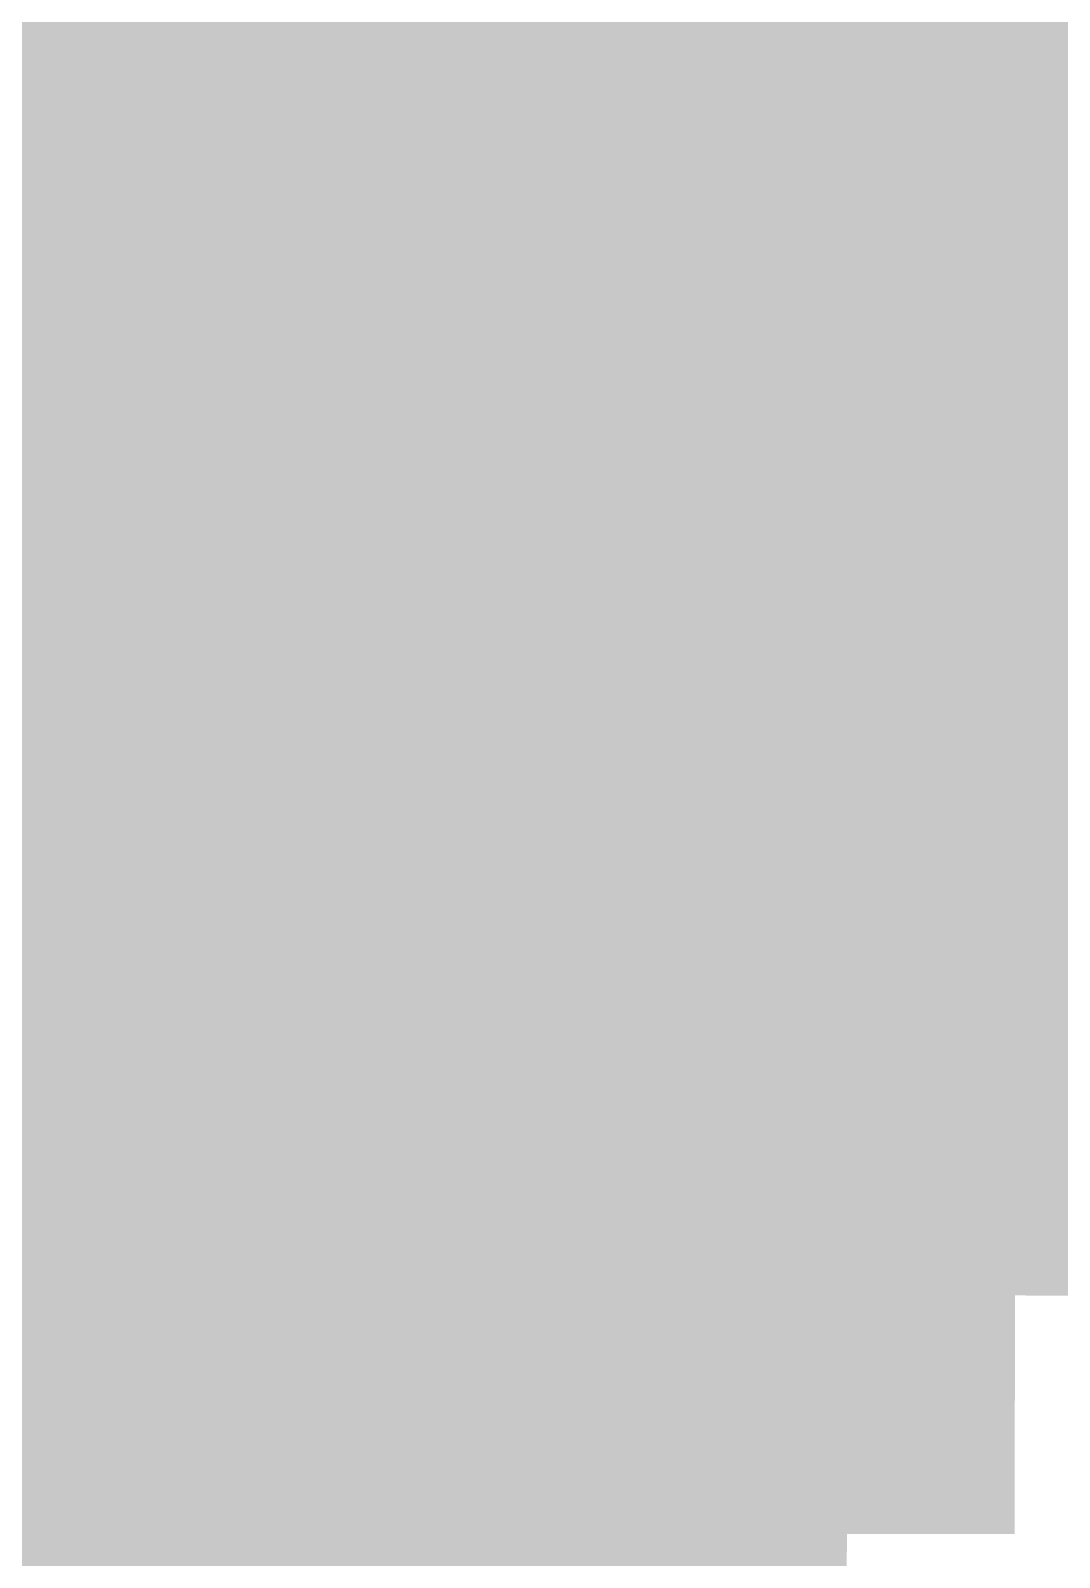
# Model space of a CAD drawing. Header units: inches. Extents: x 267136 to 306747, y 5028981 to 5062930.
# Drawn here: x 296065 to 299062, y 5032650 to 5037095 of the extents above; entities that cross this region are included whole.
import ezdxf

# ---------------------------------------------------------------- set-up
doc = ezdxf.new("R2010")
doc.units = ezdxf.units.IN
doc.header["$MEASUREMENT"] = 0

msp = doc.modelspace()

# ---------------------------------------------------------------- hatches: boundary and pattern name
for points in [[(296492.403, 5036888.614), (296459.824, 5036888.657), (296394.667, 5036888.744), (296329.509, 5036888.831), (296264.352, 5036888.92), (296134.036, 5036889.098), (296068.879, 5036889.188), (296003.721, 5036889.279), (296003.818, 5036958.735), (296003.948, 5037051.344), (296004.078, 5037143.952), (296004.207, 5037236.56), (296069.361, 5037236.469), (296199.669, 5037236.289), (296264.823, 5037236.2), (296329.977, 5037236.112), (296460.285, 5037235.938), (296492.862, 5037235.895), (296492.74, 5037143.287), (296492.617, 5037050.679), (296492.495, 5036958.07), (296492.403, 5036888.614)], [(296981.085, 5036887.987), (296915.928, 5036888.068), (296850.77, 5036888.15), (296785.612, 5036888.233), (296720.455, 5036888.316), (296655.297, 5036888.4), (296590.14, 5036888.485), (296492.403, 5036888.614), (296492.495, 5036958.07), (296492.617, 5037050.679), (296492.74, 5037143.287), (296492.862, 5037235.895), (296525.439, 5037235.852), (296655.747, 5037235.682), (296720.901, 5037235.598), (296851.209, 5037235.432), (296981.517, 5037235.268), (296981.402, 5037142.659), (296981.287, 5037050.052), (296981.172, 5036957.443), (296981.085, 5036887.987)], [(297469.768, 5036887.397), (297437.189, 5036887.436), (297306.873, 5036887.59), (297241.716, 5036887.668), (297176.558, 5036887.747), (297111.401, 5036887.826), (297046.243, 5036887.906), (296981.085, 5036887.987), (296981.172, 5036957.443), (296981.287, 5037050.052), (296981.402, 5037142.659), (296981.517, 5037235.268), (297046.672, 5037235.187), (297111.826, 5037235.107), (297176.979, 5037235.027), (297242.134, 5037234.949), (297307.288, 5037234.871), (297437.596, 5037234.717), (297470.173, 5037234.679), (297470.065, 5037142.07), (297469.849, 5036956.854), (297469.768, 5036887.397)], [(297958.45, 5036886.847), (297893.292, 5036886.918), (297828.134, 5036886.99), (297762.977, 5036887.062), (297697.819, 5036887.136), (297632.662, 5036887.21), (297567.504, 5036887.284), (297502.346, 5036887.36), (297469.768, 5036887.397), (297469.849, 5036956.854), (297470.065, 5037142.07), (297470.173, 5037234.679), (297502.75, 5037234.641), (297567.904, 5037234.565), (297698.212, 5037234.417), (297828.52, 5037234.271), (297893.674, 5037234.199), (297958.828, 5037234.128), (297958.727, 5037141.52), (297958.626, 5037048.911), (297958.525, 5036956.303), (297958.45, 5036886.847)], [(298447.132, 5036886.334), (298414.553, 5036886.367), (298349.396, 5036886.434), (298219.08, 5036886.568), (298153.923, 5036886.637), (298088.765, 5036886.706), (298023.607, 5036886.776), (297958.45, 5036886.847), (297958.525, 5036956.303), (297958.626, 5037048.911), (297958.727, 5037141.52), (297958.828, 5037234.128), (298023.982, 5037234.058), (298089.136, 5037233.987), (298154.29, 5037233.918), (298219.444, 5037233.85), (298284.598, 5037233.781), (298349.752, 5037233.715), (298414.906, 5037233.647), (298447.483, 5037233.615), (298447.389, 5037141.007), (298447.296, 5037048.398), (298447.202, 5036955.79), (298447.132, 5036886.334)], [(298935.814, 5036885.858), (298870.656, 5036885.92), (298805.499, 5036885.981), (298740.341, 5036886.044), (298675.184, 5036886.107), (298544.868, 5036886.235), (298479.711, 5036886.301), (298447.132, 5036886.334), (298447.202, 5036955.79), (298447.296, 5037048.398), (298447.389, 5037141.007), (298447.483, 5037233.615), (298480.06, 5037233.582), (298610.368, 5037233.452), (298675.522, 5037233.389), (298740.676, 5037233.325), (298870.984, 5037233.201), (298936.138, 5037233.14), (298936.052, 5037140.531), (298935.965, 5037047.923), (298935.879, 5036955.315), (298935.814, 5036885.858)], [(299424.496, 5036885.422), (299391.917, 5036885.449), (299326.76, 5036885.506), (299261.602, 5036885.563), (299196.445, 5036885.621), (299131.287, 5036885.68), (299066.129, 5036885.738), (299000.972, 5036885.798), (298935.814, 5036885.858), (298935.879, 5036955.315), (298935.965, 5037047.923), (298936.052, 5037140.531), (298936.138, 5037233.14), (299001.292, 5037233.079), (299066.446, 5037233.02), (299131.6, 5037232.96), (299261.908, 5037232.844), (299392.216, 5037232.73), (299424.793, 5037232.703), (299424.714, 5037140.095), (299424.635, 5037047.486), (299424.556, 5036954.878), (299424.496, 5036885.422)], [(296491.944, 5036541.333), (296459.363, 5036541.376), (296394.202, 5036541.463), (296263.88, 5036541.639), (296198.719, 5036541.728), (296133.557, 5036541.817), (296068.396, 5036541.907), (296003.235, 5036541.998), (296003.3, 5036588.303), (296003.429, 5036680.91), (296003.559, 5036773.519), (296003.689, 5036866.127), (296003.721, 5036889.279), (296068.879, 5036889.188), (296134.036, 5036889.098), (296264.352, 5036888.92), (296329.509, 5036888.831), (296394.667, 5036888.744), (296459.824, 5036888.657), (296492.403, 5036888.614), (296492.373, 5036865.462), (296492.25, 5036772.854), (296492.128, 5036680.245), (296492.005, 5036587.638), (296491.944, 5036541.333)], [(296980.653, 5036540.706), (296915.492, 5036540.787), (296850.331, 5036540.87), (296785.17, 5036540.952), (296720.008, 5036541.036), (296654.847, 5036541.12), (296524.525, 5036541.29), (296491.944, 5036541.333), (296492.005, 5036587.638), (296492.128, 5036680.245), (296492.25, 5036772.854), (296492.373, 5036865.462), (296492.403, 5036888.614), (296590.14, 5036888.485), (296655.297, 5036888.4), (296720.455, 5036888.316), (296785.612, 5036888.233), (296850.77, 5036888.15), (296915.928, 5036888.068), (296981.085, 5036887.987), (296981.057, 5036864.835), (296980.941, 5036772.227), (296980.826, 5036679.618), (296980.711, 5036587.01), (296980.653, 5036540.706)], [(297469.362, 5036540.117), (297436.782, 5036540.155), (297371.621, 5036540.231), (297306.459, 5036540.31), (297176.137, 5036540.466), (297110.976, 5036540.545), (297045.814, 5036540.625), (296980.653, 5036540.706), (296980.711, 5036587.01), (296980.826, 5036679.618), (296980.941, 5036772.227), (296981.057, 5036864.835), (296981.085, 5036887.987), (297046.243, 5036887.906), (297111.401, 5036887.826), (297176.558, 5036887.747), (297241.716, 5036887.668), (297306.873, 5036887.59), (297437.189, 5036887.436), (297469.768, 5036887.397), (297469.74, 5036864.246), (297469.632, 5036771.638), (297469.524, 5036679.029), (297469.417, 5036586.421), (297469.362, 5036540.117)], [(297958.072, 5036539.566), (297892.91, 5036539.638), (297827.749, 5036539.709), (297697.427, 5036539.855), (297632.266, 5036539.93), (297567.104, 5036540.004), (297501.943, 5036540.079), (297469.362, 5036540.117), (297469.417, 5036586.421), (297469.524, 5036679.029), (297469.632, 5036771.638), (297469.74, 5036864.246), (297469.768, 5036887.397), (297502.346, 5036887.36), (297567.504, 5036887.284), (297632.662, 5036887.21), (297697.819, 5036887.136), (297762.977, 5036887.062), (297828.134, 5036886.99), (297893.292, 5036886.918), (297958.45, 5036886.847), (297958.424, 5036863.694), (297958.324, 5036771.087), (297958.223, 5036678.479), (297958.122, 5036585.87), (297958.072, 5036539.566)], [(298446.781, 5036539.053), (298414.2, 5036539.086), (298349.039, 5036539.152), (298218.717, 5036539.288), (298153.555, 5036539.356), (298088.394, 5036539.426), (298023.233, 5036539.495), (297958.072, 5036539.566), (297958.122, 5036585.87), (297958.223, 5036678.479), (297958.324, 5036771.087), (297958.424, 5036863.694), (297958.45, 5036886.847), (298023.607, 5036886.776), (298088.765, 5036886.706), (298153.923, 5036886.637), (298219.08, 5036886.568), (298349.396, 5036886.434), (298414.553, 5036886.367), (298447.132, 5036886.334), (298447.108, 5036863.182), (298447.015, 5036770.573), (298446.921, 5036677.965), (298446.828, 5036585.357), (298446.781, 5036539.053)], [(298935.49, 5036538.578), (298870.329, 5036538.639), (298805.167, 5036538.701), (298740.006, 5036538.764), (298674.845, 5036538.826), (298609.684, 5036538.891), (298544.523, 5036538.955), (298479.361, 5036539.021), (298446.781, 5036539.053), (298446.828, 5036585.357), (298446.921, 5036677.965), (298447.015, 5036770.573), (298447.108, 5036863.182), (298447.132, 5036886.334), (298479.711, 5036886.301), (298544.868, 5036886.235), (298675.184, 5036886.107), (298740.341, 5036886.044), (298805.499, 5036885.981), (298870.656, 5036885.92), (298935.814, 5036885.858), (298935.792, 5036862.707), (298935.706, 5036770.099), (298935.62, 5036677.49), (298935.533, 5036584.882), (298935.49, 5036538.578)], [(299424.199, 5036538.141), (299391.618, 5036538.169), (299326.457, 5036538.226), (299261.296, 5036538.282), (299130.974, 5036538.398), (299065.812, 5036538.458), (298935.49, 5036538.578), (298935.533, 5036584.882), (298935.62, 5036677.49), (298935.706, 5036770.099), (298935.792, 5036862.707), (298935.814, 5036885.858), (299000.972, 5036885.798), (299066.129, 5036885.738), (299131.287, 5036885.68), (299196.445, 5036885.621), (299261.602, 5036885.563), (299326.76, 5036885.506), (299391.917, 5036885.449), (299424.496, 5036885.422), (299424.476, 5036862.27), (299424.397, 5036769.661), (299424.318, 5036677.054), (299424.239, 5036584.445), (299424.199, 5036538.141)], [(296491.485, 5036194.053), (296458.903, 5036194.096), (296393.738, 5036194.183), (296328.573, 5036194.271), (296263.408, 5036194.358), (296198.243, 5036194.447), (296133.079, 5036194.536), (296002.749, 5036194.718), (296002.781, 5036217.87), (296003.041, 5036403.086), (296003.17, 5036495.694), (296003.235, 5036541.998), (296068.396, 5036541.907), (296133.557, 5036541.817), (296198.719, 5036541.728), (296263.88, 5036541.639), (296394.202, 5036541.463), (296459.363, 5036541.376), (296491.944, 5036541.333), (296491.883, 5036495.029), (296491.76, 5036402.421), (296491.638, 5036309.812), (296491.516, 5036217.205), (296491.485, 5036194.053)], [(296980.221, 5036193.426), (296915.056, 5036193.507), (296849.892, 5036193.589), (296719.562, 5036193.755), (296654.397, 5036193.84), (296589.232, 5036193.924), (296524.067, 5036194.01), (296491.485, 5036194.053), (296491.516, 5036217.205), (296491.638, 5036309.812), (296491.76, 5036402.421), (296491.883, 5036495.029), (296491.944, 5036541.333), (296524.525, 5036541.29), (296654.847, 5036541.12), (296720.008, 5036541.036), (296785.17, 5036540.952), (296850.331, 5036540.87), (296915.492, 5036540.787), (296980.653, 5036540.706), (296980.596, 5036494.402), (296980.48, 5036401.794), (296980.365, 5036309.186), (296980.25, 5036216.577), (296980.221, 5036193.426)], [(297468.957, 5036192.837), (297436.375, 5036192.875), (297371.21, 5036192.951), (297306.045, 5036193.028), (297240.88, 5036193.106), (297175.716, 5036193.186), (297110.551, 5036193.265), (297045.386, 5036193.345), (296980.221, 5036193.426), (296980.25, 5036216.577), (296980.365, 5036309.186), (296980.48, 5036401.794), (296980.596, 5036494.402), (296980.653, 5036540.706), (297045.814, 5036540.625), (297110.976, 5036540.545), (297176.137, 5036540.466), (297306.459, 5036540.31), (297371.621, 5036540.231), (297436.782, 5036540.155), (297469.362, 5036540.117), (297469.092, 5036308.597), (297468.984, 5036215.988), (297468.957, 5036192.837)], [(297957.693, 5036192.285), (297892.529, 5036192.356), (297827.364, 5036192.429), (297762.199, 5036192.501), (297697.034, 5036192.574), (297631.869, 5036192.648), (297566.705, 5036192.724), (297501.54, 5036192.799), (297468.957, 5036192.837), (297468.984, 5036215.988), (297469.092, 5036308.597), (297469.362, 5036540.117), (297501.943, 5036540.079), (297567.104, 5036540.004), (297632.266, 5036539.93), (297697.427, 5036539.855), (297827.749, 5036539.709), (297892.91, 5036539.638), (297958.072, 5036539.566), (297958.021, 5036493.262), (297957.92, 5036400.653), (297957.82, 5036308.046), (297957.719, 5036215.437), (297957.693, 5036192.285)], [(298446.43, 5036191.772), (298413.847, 5036191.806), (298348.682, 5036191.872), (298283.518, 5036191.939), (298218.353, 5036192.007), (298088.023, 5036192.145), (297957.693, 5036192.285), (297957.719, 5036215.437), (297957.82, 5036308.046), (297957.92, 5036400.653), (297958.021, 5036493.262), (297958.072, 5036539.566), (298023.233, 5036539.495), (298088.394, 5036539.426), (298153.555, 5036539.356), (298218.717, 5036539.288), (298349.039, 5036539.152), (298414.2, 5036539.086), (298446.781, 5036539.053), (298446.64, 5036400.141), (298446.547, 5036307.532), (298446.453, 5036214.925), (298446.43, 5036191.772)], [(298935.166, 5036191.298), (298870.001, 5036191.358), (298739.671, 5036191.482), (298674.507, 5036191.546), (298609.342, 5036191.609), (298544.177, 5036191.675), (298479.012, 5036191.739), (298446.43, 5036191.772), (298446.453, 5036214.925), (298446.547, 5036307.532), (298446.64, 5036400.141), (298446.781, 5036539.053), (298479.361, 5036539.021), (298544.523, 5036538.955), (298609.684, 5036538.891), (298674.845, 5036538.826), (298740.006, 5036538.764), (298805.167, 5036538.701), (298870.329, 5036538.639), (298935.49, 5036538.578), (298935.447, 5036492.273), (298935.36, 5036399.666), (298935.274, 5036307.058), (298935.187, 5036214.449), (298935.166, 5036191.298)], [(299423.902, 5036190.86), (299391.32, 5036190.889), (299326.155, 5036190.944), (299130.66, 5036191.118), (299065.496, 5036191.177), (299000.331, 5036191.237), (298935.166, 5036191.298), (298935.187, 5036214.449), (298935.274, 5036307.058), (298935.36, 5036399.666), (298935.447, 5036492.273), (298935.49, 5036538.578), (299065.812, 5036538.458), (299130.974, 5036538.398), (299261.296, 5036538.282), (299326.457, 5036538.226), (299391.618, 5036538.169), (299424.199, 5036538.141), (299424.159, 5036491.837), (299424.08, 5036399.229), (299424.001, 5036306.62), (299423.922, 5036214.013), (299423.902, 5036190.86)], [(296491.026, 5035846.772), (296458.442, 5035846.815), (296393.273, 5035846.902), (296328.105, 5035846.989), (296262.936, 5035847.078), (296132.6, 5035847.256), (296067.431, 5035847.347), (296002.263, 5035847.437), (296002.392, 5035940.045), (296002.522, 5036032.653), (296002.652, 5036125.262), (296002.749, 5036194.718), (296133.079, 5036194.536), (296198.243, 5036194.447), (296263.408, 5036194.358), (296328.573, 5036194.271), (296393.738, 5036194.183), (296458.903, 5036194.096), (296491.485, 5036194.053), (296491.393, 5036124.597), (296491.271, 5036031.988), (296491.148, 5035939.38), (296491.026, 5035846.772)], [(296979.789, 5035846.146), (296914.621, 5035846.227), (296849.452, 5035846.309), (296784.284, 5035846.392), (296719.115, 5035846.475), (296653.947, 5035846.559), (296588.779, 5035846.644), (296523.61, 5035846.729), (296491.026, 5035846.772), (296491.148, 5035939.38), (296491.271, 5036031.988), (296491.393, 5036124.597), (296491.485, 5036194.053), (296524.067, 5036194.01), (296589.232, 5036193.924), (296654.397, 5036193.84), (296719.562, 5036193.755), (296849.892, 5036193.589), (296915.056, 5036193.507), (296980.221, 5036193.426), (296980.135, 5036123.97), (296980.02, 5036031.361), (296979.904, 5035938.753), (296979.789, 5035846.146)], [(297468.552, 5035845.556), (297435.968, 5035845.594), (297370.8, 5035845.671), (297305.631, 5035845.748), (297240.463, 5035845.826), (297175.294, 5035845.905), (297110.126, 5035845.984), (297044.958, 5035846.064), (296979.789, 5035846.146), (296979.904, 5035938.753), (296980.02, 5036031.361), (296980.135, 5036123.97), (296980.221, 5036193.426), (297045.386, 5036193.345), (297110.551, 5036193.265), (297175.716, 5036193.186), (297240.88, 5036193.106), (297306.045, 5036193.028), (297371.21, 5036192.951), (297436.375, 5036192.875), (297468.957, 5036192.837), (297468.876, 5036123.381), (297468.768, 5036030.772), (297468.552, 5035845.556)], [(297957.316, 5035845.005), (297892.147, 5035845.076), (297826.979, 5035845.148), (297761.81, 5035845.221), (297696.642, 5035845.294), (297631.473, 5035845.368), (297566.305, 5035845.442), (297501.136, 5035845.519), (297468.552, 5035845.556), (297468.768, 5036030.772), (297468.876, 5036123.381), (297468.957, 5036192.837), (297501.54, 5036192.799), (297566.705, 5036192.724), (297631.869, 5036192.648), (297697.034, 5036192.574), (297762.199, 5036192.501), (297827.364, 5036192.429), (297892.529, 5036192.356), (297957.693, 5036192.285), (297957.618, 5036122.829), (297957.517, 5036030.222), (297957.416, 5035937.613), (297957.316, 5035845.005)], [(298446.079, 5035844.492), (298413.494, 5035844.525), (298283.158, 5035844.659), (298217.989, 5035844.727), (298152.821, 5035844.795), (298087.652, 5035844.864), (298022.484, 5035844.935), (297957.316, 5035845.005), (297957.416, 5035937.613), (297957.517, 5036030.222), (297957.618, 5036122.829), (297957.693, 5036192.285), (298088.023, 5036192.145), (298218.353, 5036192.007), (298283.518, 5036191.939), (298348.682, 5036191.872), (298413.847, 5036191.806), (298446.43, 5036191.772), (298446.359, 5036122.316), (298446.266, 5036029.708), (298446.172, 5035937.101), (298446.079, 5035844.492)], [(298934.842, 5035844.017), (298869.673, 5035844.078), (298739.337, 5035844.202), (298674.168, 5035844.266), (298609, 5035844.329), (298543.831, 5035844.394), (298478.663, 5035844.459), (298446.079, 5035844.492), (298446.172, 5035937.101), (298446.266, 5036029.708), (298446.359, 5036122.316), (298446.43, 5036191.772), (298479.012, 5036191.739), (298544.177, 5036191.675), (298609.342, 5036191.609), (298674.507, 5036191.546), (298739.671, 5036191.482), (298870.001, 5036191.358), (298935.166, 5036191.298), (298935.101, 5036121.841), (298935.015, 5036029.233), (298934.928, 5035936.625), (298934.842, 5035844.017)], [(299423.605, 5035843.58), (299391.021, 5035843.607), (299325.852, 5035843.664), (299260.684, 5035843.722), (299195.516, 5035843.779), (299130.347, 5035843.838), (299065.179, 5035843.896), (299000.01, 5035843.956), (298934.842, 5035844.017), (298934.928, 5035936.625), (298935.015, 5036029.233), (298935.101, 5036121.841), (298935.166, 5036191.298), (299000.331, 5036191.237), (299065.496, 5036191.177), (299130.66, 5036191.118), (299326.155, 5036190.944), (299391.32, 5036190.889), (299423.902, 5036190.86), (299423.843, 5036121.404), (299423.763, 5036028.796), (299423.605, 5035843.58)], [(296490.567, 5035499.492), (296457.981, 5035499.535), (296327.637, 5035499.709), (296132.121, 5035499.976), (296066.949, 5035500.066), (296001.777, 5035500.157), (296001.874, 5035569.613), (296002.004, 5035662.221), (296002.133, 5035754.829), (296002.263, 5035847.437), (296067.431, 5035847.347), (296132.6, 5035847.256), (296262.936, 5035847.078), (296328.105, 5035846.989), (296393.273, 5035846.902), (296458.442, 5035846.815), (296491.026, 5035846.772), (296490.904, 5035754.164), (296490.781, 5035661.556), (296490.659, 5035568.948), (296490.567, 5035499.492)], [(296979.357, 5035498.865), (296914.185, 5035498.946), (296849.013, 5035499.028), (296718.669, 5035499.194), (296653.497, 5035499.278), (296588.325, 5035499.363), (296523.153, 5035499.449), (296490.567, 5035499.492), (296490.659, 5035568.948), (296490.781, 5035661.556), (296490.904, 5035754.164), (296491.026, 5035846.772), (296523.61, 5035846.729), (296588.779, 5035846.644), (296653.947, 5035846.559), (296719.115, 5035846.475), (296784.284, 5035846.392), (296849.452, 5035846.309), (296914.621, 5035846.227), (296979.789, 5035846.146), (296979.674, 5035753.537), (296979.444, 5035568.321), (296979.357, 5035498.865)], [(297468.147, 5035498.276), (297435.561, 5035498.314), (297305.217, 5035498.468), (297240.045, 5035498.546), (297109.701, 5035498.704), (297044.529, 5035498.784), (296979.357, 5035498.865), (296979.444, 5035568.321), (296979.674, 5035753.537), (296979.789, 5035846.146), (297044.958, 5035846.064), (297110.126, 5035845.984), (297175.294, 5035845.905), (297240.463, 5035845.826), (297305.631, 5035845.748), (297370.8, 5035845.671), (297435.968, 5035845.594), (297468.552, 5035845.556), (297468.336, 5035660.34), (297468.228, 5035567.731), (297468.147, 5035498.276)], [(297956.937, 5035497.725), (297891.766, 5035497.796), (297826.593, 5035497.868), (297761.421, 5035497.94), (297631.077, 5035498.088), (297500.733, 5035498.238), (297468.147, 5035498.276), (297468.228, 5035567.731), (297468.336, 5035660.34), (297468.552, 5035845.556), (297501.136, 5035845.519), (297566.305, 5035845.442), (297631.473, 5035845.368), (297696.642, 5035845.294), (297761.81, 5035845.221), (297826.979, 5035845.148), (297892.147, 5035845.076), (297957.316, 5035845.005), (297957.114, 5035659.789), (297957.013, 5035567.181), (297956.937, 5035497.725)], [(298445.728, 5035497.212), (298413.142, 5035497.245), (298282.798, 5035497.379), (298217.625, 5035497.446), (298152.454, 5035497.515), (298087.281, 5035497.584), (298022.109, 5035497.654), (297956.937, 5035497.725), (297957.013, 5035567.181), (297957.215, 5035752.397), (297957.316, 5035845.005), (298022.484, 5035844.935), (298087.652, 5035844.864), (298152.821, 5035844.795), (298217.989, 5035844.727), (298283.158, 5035844.659), (298413.494, 5035844.525), (298446.079, 5035844.492), (298445.891, 5035659.276), (298445.798, 5035566.668), (298445.728, 5035497.212)], [(298934.518, 5035496.736), (298869.346, 5035496.798), (298804.174, 5035496.859), (298673.83, 5035496.985), (298543.486, 5035497.113), (298445.728, 5035497.212), (298445.798, 5035566.668), (298445.891, 5035659.276), (298446.079, 5035844.492), (298478.663, 5035844.459), (298543.831, 5035844.394), (298609, 5035844.329), (298674.168, 5035844.266), (298739.337, 5035844.202), (298869.673, 5035844.078), (298934.842, 5035844.017), (298934.755, 5035751.409), (298934.669, 5035658.801), (298934.583, 5035566.192), (298934.518, 5035496.736)], [(299423.308, 5035496.3), (299390.722, 5035496.328), (299325.55, 5035496.384), (299260.378, 5035496.441), (299195.206, 5035496.499), (299130.034, 5035496.558), (299064.862, 5035496.616), (298999.69, 5035496.677), (298934.518, 5035496.736), (298934.583, 5035566.192), (298934.669, 5035658.801), (298934.755, 5035751.409), (298934.842, 5035844.017), (299000.01, 5035843.956), (299065.179, 5035843.896), (299130.347, 5035843.838), (299195.516, 5035843.779), (299260.684, 5035843.722), (299325.852, 5035843.664), (299391.021, 5035843.607), (299423.605, 5035843.58), (299423.447, 5035658.364), (299423.367, 5035565.756), (299423.308, 5035496.3)], [(296490.108, 5035152.212), (296457.52, 5035152.255), (296392.345, 5035152.342), (296261.993, 5035152.518), (296196.818, 5035152.606), (296066.466, 5035152.786), (296001.291, 5035152.877), (296001.356, 5035199.181), (296001.485, 5035291.789), (296001.615, 5035384.397), (296001.744, 5035477.005), (296001.777, 5035500.157), (296066.949, 5035500.066), (296132.121, 5035499.976), (296327.637, 5035499.709), (296457.981, 5035499.535), (296490.567, 5035499.492), (296490.536, 5035476.34), (296490.292, 5035291.124), (296490.169, 5035198.516), (296490.108, 5035152.212)], [(296978.925, 5035151.585), (296913.75, 5035151.666), (296848.574, 5035151.748), (296783.398, 5035151.831), (296718.223, 5035151.915), (296653.047, 5035151.999), (296587.871, 5035152.084), (296522.696, 5035152.169), (296490.108, 5035152.212), (296490.169, 5035198.516), (296490.292, 5035291.124), (296490.536, 5035476.34), (296490.567, 5035499.492), (296523.153, 5035499.449), (296588.325, 5035499.363), (296653.497, 5035499.278), (296718.669, 5035499.194), (296849.013, 5035499.028), (296914.185, 5035498.946), (296979.357, 5035498.865), (296979.328, 5035475.713), (296979.213, 5035383.104), (296979.098, 5035290.497), (296978.983, 5035197.889), (296978.925, 5035151.585)], [(297467.742, 5035150.996), (297435.155, 5035151.034), (297369.979, 5035151.11), (297304.803, 5035151.188), (297239.628, 5035151.266), (297109.276, 5035151.424), (297044.101, 5035151.504), (296978.925, 5035151.585), (296978.983, 5035197.889), (296979.098, 5035290.497), (296979.213, 5035383.104), (296979.328, 5035475.713), (296979.357, 5035498.865), (297044.529, 5035498.784), (297109.701, 5035498.704), (297240.045, 5035498.546), (297305.217, 5035498.468), (297435.561, 5035498.314), (297468.147, 5035498.276), (297467.796, 5035197.3), (297467.742, 5035150.996)], [(297956.559, 5035150.444), (297891.384, 5035150.516), (297826.208, 5035150.588), (297761.033, 5035150.661), (297695.857, 5035150.734), (297630.681, 5035150.808), (297565.506, 5035150.883), (297500.33, 5035150.958), (297467.742, 5035150.996), (297468.147, 5035498.276), (297500.733, 5035498.238), (297631.077, 5035498.088), (297761.421, 5035497.94), (297826.593, 5035497.868), (297891.766, 5035497.796), (297956.937, 5035497.725), (297956.812, 5035381.965), (297956.711, 5035289.356), (297956.61, 5035196.749), (297956.559, 5035150.444)], [(298445.377, 5035149.932), (298412.789, 5035149.965), (298347.613, 5035150.031), (298282.437, 5035150.099), (298217.262, 5035150.166), (298152.086, 5035150.235), (298086.911, 5035150.305), (298021.735, 5035150.374), (297956.559, 5035150.444), (297956.61, 5035196.749), (297956.711, 5035289.356), (297956.812, 5035381.965), (297956.937, 5035497.725), (298022.109, 5035497.654), (298087.281, 5035497.584), (298152.454, 5035497.515), (298217.625, 5035497.446), (298282.798, 5035497.379), (298413.142, 5035497.245), (298445.728, 5035497.212), (298445.704, 5035474.06), (298445.611, 5035381.452), (298445.517, 5035288.844), (298445.423, 5035196.235), (298445.377, 5035149.932)], [(298934.194, 5035149.457), (298869.018, 5035149.518), (298803.843, 5035149.58), (298738.667, 5035149.643), (298673.491, 5035149.705), (298608.316, 5035149.77), (298477.964, 5035149.898), (298445.377, 5035149.932), (298445.423, 5035196.235), (298445.517, 5035288.844), (298445.611, 5035381.452), (298445.704, 5035474.06), (298445.728, 5035497.212), (298543.486, 5035497.113), (298673.83, 5035496.985), (298804.174, 5035496.859), (298869.346, 5035496.798), (298934.518, 5035496.736), (298934.496, 5035473.585), (298934.41, 5035380.977), (298934.323, 5035288.369), (298934.237, 5035195.761), (298934.194, 5035149.457)], [(299423.011, 5035149.02), (299390.423, 5035149.048), (299325.248, 5035149.104), (299260.072, 5035149.161), (299194.896, 5035149.219), (299129.721, 5035149.277), (299064.545, 5035149.337), (298999.369, 5035149.396), (298934.194, 5035149.457), (298934.237, 5035195.761), (298934.323, 5035288.369), (298934.41, 5035380.977), (298934.496, 5035473.585), (298934.518, 5035496.736), (298999.69, 5035496.677), (299064.862, 5035496.616), (299130.034, 5035496.558), (299195.206, 5035496.499), (299260.378, 5035496.441), (299325.55, 5035496.384), (299390.722, 5035496.328), (299423.308, 5035496.3), (299423.288, 5035473.147), (299423.209, 5035380.54), (299423.13, 5035287.932), (299423.051, 5035195.323), (299423.011, 5035149.02)], [(296489.649, 5034804.933), (296457.059, 5034804.976), (296391.88, 5034805.062), (296326.701, 5034805.149), (296261.522, 5034805.237), (296196.342, 5034805.326), (296065.984, 5034805.506), (296000.805, 5034805.598), (296000.837, 5034828.749), (296000.967, 5034921.357), (296001.096, 5035013.965), (296001.226, 5035106.573), (296001.291, 5035152.877), (296066.466, 5035152.786), (296196.818, 5035152.606), (296261.993, 5035152.518), (296392.345, 5035152.342), (296457.52, 5035152.255), (296490.108, 5035152.212), (296490.047, 5035105.908), (296489.924, 5035013.3), (296489.68, 5034828.084), (296489.649, 5034804.933)], [(296978.493, 5034804.305), (296913.314, 5034804.387), (296848.135, 5034804.469), (296782.956, 5034804.552), (296717.776, 5034804.635), (296652.597, 5034804.719), (296522.239, 5034804.889), (296489.649, 5034804.933), (296489.68, 5034828.084), (296489.924, 5035013.3), (296490.047, 5035105.908), (296490.108, 5035152.212), (296522.696, 5035152.169), (296587.871, 5035152.084), (296653.047, 5035151.999), (296718.223, 5035151.915), (296783.398, 5035151.831), (296848.574, 5035151.748), (296913.75, 5035151.666), (296978.925, 5035151.585), (296978.868, 5035105.281), (296978.752, 5035012.673), (296978.522, 5034827.457), (296978.493, 5034804.305)], [(297467.337, 5034803.716), (297434.748, 5034803.754), (297369.568, 5034803.831), (297304.389, 5034803.908), (297174.031, 5034804.064), (297108.852, 5034804.145), (297043.672, 5034804.225), (296978.493, 5034804.305), (296978.522, 5034827.457), (296978.752, 5035012.673), (296978.868, 5035105.281), (296978.925, 5035151.585), (297044.101, 5035151.504), (297109.276, 5035151.424), (297239.628, 5035151.266), (297304.803, 5035151.188), (297369.979, 5035151.11), (297435.155, 5035151.034), (297467.742, 5035150.996), (297467.688, 5035104.691), (297467.58, 5035012.084), (297467.337, 5034803.716)], [(297956.182, 5034803.165), (297891.002, 5034803.236), (297825.823, 5034803.309), (297760.644, 5034803.381), (297695.465, 5034803.454), (297630.285, 5034803.528), (297499.927, 5034803.678), (297467.337, 5034803.716), (297467.58, 5035012.084), (297467.688, 5035104.691), (297467.742, 5035150.996), (297500.33, 5035150.958), (297565.506, 5035150.883), (297630.681, 5035150.808), (297695.857, 5035150.734), (297761.033, 5035150.661), (297826.208, 5035150.588), (297891.384, 5035150.516), (297956.559, 5035150.444), (297956.509, 5035104.141), (297956.307, 5034918.925), (297956.182, 5034803.165)], [(298445.026, 5034802.652), (298412.436, 5034802.685), (298347.257, 5034802.752), (298282.078, 5034802.818), (298216.898, 5034802.887), (298151.719, 5034802.955), (298086.54, 5034803.024), (298021.361, 5034803.095), (297956.182, 5034803.165), (297956.307, 5034918.925), (297956.509, 5035104.141), (297956.559, 5035150.444), (298021.735, 5035150.374), (298086.911, 5035150.305), (298152.086, 5035150.235), (298217.262, 5035150.166), (298282.437, 5035150.099), (298347.613, 5035150.031), (298412.789, 5035149.965), (298445.377, 5035149.932), (298445.236, 5035011.02), (298445.143, 5034918.412), (298445.049, 5034825.804), (298445.026, 5034802.652)], [(298933.87, 5034802.177), (298868.691, 5034802.238), (298803.511, 5034802.3), (298738.332, 5034802.362), (298673.153, 5034802.426), (298607.974, 5034802.489), (298542.794, 5034802.554), (298477.615, 5034802.619), (298445.026, 5034802.652), (298445.049, 5034825.804), (298445.143, 5034918.412), (298445.236, 5035011.02), (298445.377, 5035149.932), (298477.964, 5035149.898), (298608.316, 5035149.77), (298673.491, 5035149.705), (298738.667, 5035149.643), (298803.843, 5035149.58), (298869.018, 5035149.518), (298934.194, 5035149.457), (298934.151, 5035103.152), (298934.064, 5035010.545), (298933.978, 5034917.937), (298933.891, 5034825.329), (298933.87, 5034802.177)], [(299422.714, 5034801.74), (299390.125, 5034801.768), (299324.945, 5034801.824), (299259.766, 5034801.881), (299194.587, 5034801.939), (299129.407, 5034801.997), (299064.228, 5034802.057), (298999.049, 5034802.116), (298933.87, 5034802.177), (298933.891, 5034825.329), (298933.978, 5034917.937), (298934.064, 5035010.545), (298934.151, 5035103.152), (298934.194, 5035149.457), (298999.369, 5035149.396), (299064.545, 5035149.337), (299129.721, 5035149.277), (299194.896, 5035149.219), (299260.072, 5035149.161), (299325.248, 5035149.104), (299390.423, 5035149.048), (299423.011, 5035149.02), (299422.971, 5035102.716), (299422.892, 5035010.107), (299422.813, 5034917.5), (299422.734, 5034824.892), (299422.714, 5034801.74)], [(296489.19, 5034457.652), (296456.599, 5034457.695), (296391.416, 5034457.782), (296261.05, 5034457.958), (296195.867, 5034458.047), (296130.684, 5034458.137), (296065.502, 5034458.227), (296000.319, 5034458.317), (296000.448, 5034550.926), (296000.578, 5034643.533), (296000.708, 5034736.142), (296000.805, 5034805.598), (296065.984, 5034805.506), (296196.342, 5034805.326), (296261.522, 5034805.237), (296326.701, 5034805.149), (296391.88, 5034805.062), (296457.059, 5034804.976), (296489.649, 5034804.933), (296489.557, 5034735.477), (296489.435, 5034642.868), (296489.312, 5034550.261), (296489.19, 5034457.652)], [(296978.061, 5034457.025), (296912.878, 5034457.106), (296847.696, 5034457.188), (296782.513, 5034457.271), (296652.147, 5034457.439), (296521.781, 5034457.609), (296489.19, 5034457.652), (296489.312, 5034550.261), (296489.435, 5034642.868), (296489.557, 5034735.477), (296489.649, 5034804.933), (296522.239, 5034804.889), (296652.597, 5034804.719), (296717.776, 5034804.635), (296782.956, 5034804.552), (296848.135, 5034804.469), (296978.493, 5034804.305), (296978.407, 5034734.85), (296978.292, 5034642.241), (296978.176, 5034549.634), (296978.061, 5034457.025)], [(297466.932, 5034456.437), (297434.341, 5034456.475), (297369.158, 5034456.551), (297238.792, 5034456.707), (297173.61, 5034456.785), (297108.427, 5034456.864), (297043.244, 5034456.944), (296978.061, 5034457.025), (296978.176, 5034549.634), (296978.292, 5034642.241), (296978.407, 5034734.85), (296978.493, 5034804.305), (297043.672, 5034804.225), (297108.852, 5034804.145), (297174.031, 5034804.064), (297304.389, 5034803.908), (297369.568, 5034803.831), (297434.748, 5034803.754), (297467.337, 5034803.716), (297467.148, 5034641.652), (297467.04, 5034549.044), (297466.932, 5034456.437)], [(297955.804, 5034455.886), (297890.621, 5034455.957), (297825.438, 5034456.028), (297760.255, 5034456.102), (297629.889, 5034456.248), (297564.707, 5034456.323), (297499.524, 5034456.398), (297466.932, 5034456.437), (297467.04, 5034549.044), (297467.337, 5034803.716), (297499.927, 5034803.678), (297630.285, 5034803.528), (297695.465, 5034803.454), (297760.644, 5034803.381), (297825.823, 5034803.309), (297891.002, 5034803.236), (297956.182, 5034803.165), (297956.106, 5034733.709), (297956.005, 5034641.102), (297955.904, 5034548.493), (297955.804, 5034455.886)], [(298444.675, 5034455.372), (298412.083, 5034455.405), (298346.9, 5034455.472), (298281.718, 5034455.539), (298216.535, 5034455.607), (298086.169, 5034455.745), (298020.986, 5034455.814), (297955.804, 5034455.886), (297955.904, 5034548.493), (297956.005, 5034641.102), (297956.106, 5034733.709), (297956.182, 5034803.165), (298021.361, 5034803.095), (298086.54, 5034803.024), (298151.719, 5034802.955), (298216.898, 5034802.887), (298282.078, 5034802.818), (298347.257, 5034802.752), (298412.436, 5034802.685), (298445.026, 5034802.652), (298444.956, 5034733.196), (298444.768, 5034547.98), (298444.675, 5034455.372)], [(298933.546, 5034454.897), (298868.363, 5034454.958), (298803.18, 5034455.021), (298737.997, 5034455.083), (298672.815, 5034455.146), (298542.449, 5034455.274), (298477.266, 5034455.34), (298444.675, 5034455.372), (298444.768, 5034547.98), (298444.956, 5034733.196), (298445.026, 5034802.652), (298477.615, 5034802.619), (298542.794, 5034802.554), (298607.974, 5034802.489), (298673.153, 5034802.426), (298738.332, 5034802.362), (298803.511, 5034802.3), (298868.691, 5034802.238), (298933.87, 5034802.177), (298933.805, 5034732.721), (298933.719, 5034640.113), (298933.632, 5034547.505), (298933.546, 5034454.897)], [(299422.417, 5034454.46), (299389.826, 5034454.488), (299259.46, 5034454.602), (299194.277, 5034454.659), (299129.094, 5034454.718), (299063.912, 5034454.777), (298933.546, 5034454.897), (298933.632, 5034547.505), (298933.719, 5034640.113), (298933.805, 5034732.721), (298933.87, 5034802.177), (298999.049, 5034802.116), (299064.228, 5034802.057), (299129.407, 5034801.997), (299194.587, 5034801.939), (299259.766, 5034801.881), (299324.945, 5034801.824), (299390.125, 5034801.768), (299422.714, 5034801.74), (299422.655, 5034732.284), (299422.575, 5034639.676), (299422.417, 5034454.46)], [(296488.731, 5034110.373), (296456.138, 5034110.416), (296390.951, 5034110.503), (296260.579, 5034110.679), (296195.392, 5034110.768), (296130.206, 5034110.857), (296065.019, 5034110.947), (295999.833, 5034111.038), (295999.93, 5034180.494), (296000.06, 5034273.102), (296000.189, 5034365.71), (296000.319, 5034458.317), (296065.502, 5034458.227), (296130.684, 5034458.137), (296195.867, 5034458.047), (296261.05, 5034457.958), (296391.416, 5034457.782), (296456.599, 5034457.695), (296489.19, 5034457.652), (296489.068, 5034365.045), (296488.945, 5034272.437), (296488.823, 5034179.829), (296488.731, 5034110.373)], [(296977.629, 5034109.746), (296912.443, 5034109.827), (296847.256, 5034109.909), (296782.07, 5034109.992), (296716.884, 5034110.076), (296651.697, 5034110.16), (296586.511, 5034110.244), (296521.324, 5034110.33), (296488.731, 5034110.373), (296488.823, 5034179.829), (296488.945, 5034272.437), (296489.068, 5034365.045), (296489.19, 5034457.652), (296521.781, 5034457.609), (296652.147, 5034457.439), (296782.513, 5034457.271), (296847.696, 5034457.188), (296912.878, 5034457.106), (296978.061, 5034457.025), (296977.946, 5034364.418), (296977.716, 5034179.202), (296977.629, 5034109.746)], [(297466.527, 5034109.157), (297433.934, 5034109.195), (297368.748, 5034109.271), (297303.561, 5034109.349), (297238.375, 5034109.427), (297173.188, 5034109.506), (297108.002, 5034109.585), (297042.816, 5034109.665), (296977.629, 5034109.746), (296977.716, 5034179.202), (296977.946, 5034364.418), (296978.061, 5034457.025), (297043.244, 5034456.944), (297108.427, 5034456.864), (297173.61, 5034456.785), (297238.792, 5034456.707), (297369.158, 5034456.551), (297434.341, 5034456.475), (297466.932, 5034456.437), (297466.824, 5034363.828), (297466.716, 5034271.221), (297466.527, 5034109.157)], [(297955.426, 5034108.605), (297890.239, 5034108.677), (297825.053, 5034108.749), (297759.866, 5034108.821), (297694.68, 5034108.896), (297629.494, 5034108.969), (297564.307, 5034109.044), (297499.121, 5034109.119), (297466.527, 5034109.157), (297466.716, 5034271.221), (297466.824, 5034363.828), (297466.932, 5034456.437), (297499.524, 5034456.398), (297564.707, 5034456.323), (297629.889, 5034456.248), (297760.255, 5034456.102), (297825.438, 5034456.028), (297955.804, 5034455.886), (297955.703, 5034363.277), (297955.602, 5034270.67), (297955.501, 5034178.062), (297955.426, 5034108.605)], [(298444.324, 5034108.093), (298411.73, 5034108.126), (298346.544, 5034108.192), (298281.358, 5034108.26), (298216.171, 5034108.327), (298150.985, 5034108.396), (298085.798, 5034108.466), (298020.612, 5034108.535), (297955.426, 5034108.605), (297955.501, 5034178.062), (297955.602, 5034270.67), (297955.703, 5034363.277), (297955.804, 5034455.886), (298020.986, 5034455.814), (298151.352, 5034455.676), (298216.535, 5034455.607), (298281.718, 5034455.539), (298346.9, 5034455.472), (298412.083, 5034455.405), (298444.675, 5034455.372), (298444.581, 5034362.765), (298444.488, 5034270.156), (298444.394, 5034177.549), (298444.324, 5034108.093)], [(298933.222, 5034107.618), (298868.035, 5034107.679), (298802.849, 5034107.741), (298737.663, 5034107.804), (298672.476, 5034107.866), (298607.29, 5034107.931), (298542.103, 5034107.995), (298476.917, 5034108.06), (298444.324, 5034108.093), (298444.394, 5034177.549), (298444.488, 5034270.156), (298444.581, 5034362.765), (298444.675, 5034455.372), (298477.266, 5034455.34), (298542.449, 5034455.274), (298672.815, 5034455.146), (298737.997, 5034455.083), (298803.18, 5034455.021), (298868.363, 5034454.958), (298933.546, 5034454.897), (298933.459, 5034362.289), (298933.373, 5034269.682), (298933.287, 5034177.073), (298933.222, 5034107.618)], [(299422.12, 5034107.181), (299389.527, 5034107.209), (299324.341, 5034107.265), (299259.154, 5034107.322), (299193.968, 5034107.38), (299128.781, 5034107.438), (299063.595, 5034107.497), (298998.408, 5034107.558), (298933.222, 5034107.618), (298933.287, 5034177.073), (298933.373, 5034269.682), (298933.459, 5034362.289), (298933.546, 5034454.897), (299063.912, 5034454.777), (299129.094, 5034454.718), (299194.277, 5034454.659), (299324.643, 5034454.545), (299389.826, 5034454.488), (299422.417, 5034454.46), (299422.338, 5034361.853), (299422.259, 5034269.244), (299422.179, 5034176.637), (299422.12, 5034107.181)], [(296488.272, 5033763.094), (296455.677, 5033763.137), (296390.487, 5033763.224), (296325.297, 5033763.312), (296260.107, 5033763.399), (296194.917, 5033763.488), (296064.537, 5033763.668), (295999.347, 5033763.759), (295999.412, 5033810.062), (295999.541, 5033902.671), (295999.671, 5033995.278), (295999.801, 5034087.886), (295999.833, 5034111.038), (296065.019, 5034110.947), (296130.206, 5034110.857), (296195.392, 5034110.768), (296260.579, 5034110.679), (296390.951, 5034110.503), (296456.138, 5034110.416), (296488.731, 5034110.373), (296488.701, 5034087.221), (296488.578, 5033994.613), (296488.456, 5033902.006), (296488.333, 5033809.397), (296488.272, 5033763.094)], [(296977.197, 5033762.467), (296912.007, 5033762.548), (296846.817, 5033762.63), (296781.627, 5033762.713), (296586.057, 5033762.965), (296520.867, 5033763.051), (296488.272, 5033763.094), (296488.333, 5033809.397), (296488.456, 5033902.006), (296488.578, 5033994.613), (296488.701, 5034087.221), (296488.731, 5034110.373), (296521.324, 5034110.33), (296586.511, 5034110.244), (296651.697, 5034110.16), (296716.884, 5034110.076), (296782.07, 5034109.992), (296847.256, 5034109.909), (296912.443, 5034109.827), (296977.629, 5034109.746), (296977.6, 5034086.594), (296977.37, 5033901.378), (296977.255, 5033808.771), (296977.197, 5033762.467)], [(297466.123, 5033761.878), (297433.527, 5033761.916), (297368.338, 5033761.992), (297303.147, 5033762.069), (297237.957, 5033762.147), (297172.767, 5033762.227), (297107.577, 5033762.306), (297042.387, 5033762.386), (296977.197, 5033762.467), (296977.255, 5033808.771), (296977.37, 5033901.378), (296977.6, 5034086.594), (296977.629, 5034109.746), (297042.816, 5034109.665), (297108.002, 5034109.585), (297173.188, 5034109.506), (297238.375, 5034109.427), (297303.561, 5034109.349), (297368.748, 5034109.271), (297433.934, 5034109.195), (297466.527, 5034109.157), (297466.284, 5033900.789), (297466.177, 5033808.182), (297466.123, 5033761.878)], [(297955.048, 5033761.326), (297889.858, 5033761.397), (297824.668, 5033761.47), (297759.478, 5033761.542), (297694.288, 5033761.616), (297629.098, 5033761.689), (297563.908, 5033761.765), (297498.718, 5033761.84), (297466.123, 5033761.878), (297466.177, 5033808.182), (297466.284, 5033900.789), (297466.527, 5034109.157), (297499.121, 5034109.119), (297564.307, 5034109.044), (297629.494, 5034108.969), (297694.68, 5034108.896), (297759.866, 5034108.821), (297825.053, 5034108.749), (297890.239, 5034108.677), (297955.426, 5034108.605), (297955.4, 5034085.454), (297955.3, 5033992.846), (297955.199, 5033900.238), (297955.098, 5033807.631), (297955.048, 5033761.326)], [(298443.973, 5033760.813), (298411.378, 5033760.847), (298346.188, 5033760.913), (298280.998, 5033760.98), (298215.808, 5033761.048), (298150.618, 5033761.117), (298085.428, 5033761.187), (298020.238, 5033761.256), (297955.048, 5033761.326), (297955.098, 5033807.631), (297955.199, 5033900.238), (297955.3, 5033992.846), (297955.4, 5034085.454), (297955.426, 5034108.605), (298020.612, 5034108.535), (298085.798, 5034108.466), (298150.985, 5034108.396), (298216.171, 5034108.327), (298281.358, 5034108.26), (298346.544, 5034108.192), (298411.73, 5034108.126), (298444.324, 5034108.093), (298444.3, 5034084.94), (298444.207, 5033992.333), (298444.113, 5033899.726), (298444.02, 5033807.117), (298443.973, 5033760.813)], [(298932.898, 5033760.339), (298867.708, 5033760.399), (298802.518, 5033760.462), (298737.328, 5033760.524), (298672.138, 5033760.587), (298606.948, 5033760.651), (298541.758, 5033760.716), (298476.568, 5033760.78), (298443.973, 5033760.813), (298444.02, 5033807.117), (298444.113, 5033899.726), (298444.207, 5033992.333), (298444.3, 5034084.94), (298444.324, 5034108.093), (298476.917, 5034108.06), (298542.103, 5034107.995), (298607.29, 5034107.931), (298672.476, 5034107.866), (298737.663, 5034107.804), (298802.849, 5034107.741), (298868.035, 5034107.679), (298933.222, 5034107.618), (298933.2, 5034084.466), (298933.028, 5033899.25), (298932.941, 5033806.643), (298932.898, 5033760.339)], [(299421.823, 5033759.901), (299389.228, 5033759.93), (299324.038, 5033759.986), (299258.848, 5033760.043), (299128.468, 5033760.159), (299063.278, 5033760.219), (298998.088, 5033760.278), (298932.898, 5033760.339), (298932.941, 5033806.643), (298933.028, 5033899.25), (298933.2, 5034084.466), (298933.222, 5034107.618), (298998.408, 5034107.558), (299063.595, 5034107.497), (299128.781, 5034107.438), (299193.968, 5034107.38), (299259.154, 5034107.322), (299324.341, 5034107.265), (299422.12, 5034107.181), (299422.1, 5034084.028), (299422.021, 5033991.421), (299421.863, 5033806.205), (299421.823, 5033759.901)], [(296487.813, 5033415.814), (296455.216, 5033415.857), (296390.023, 5033415.944), (296324.829, 5033416.032), (296259.636, 5033416.12), (296194.442, 5033416.209), (296129.248, 5033416.299), (296064.055, 5033416.389), (295998.861, 5033416.479), (295998.894, 5033439.632), (295999.023, 5033532.239), (295999.153, 5033624.848), (295999.282, 5033717.455), (295999.347, 5033763.759), (296064.537, 5033763.668), (296194.917, 5033763.488), (296260.107, 5033763.399), (296325.297, 5033763.312), (296390.487, 5033763.224), (296455.677, 5033763.137), (296488.272, 5033763.094), (296488.211, 5033716.79), (296488.089, 5033624.183), (296487.966, 5033531.574), (296487.844, 5033438.967), (296487.813, 5033415.814)], [(296976.765, 5033415.187), (296911.572, 5033415.27), (296846.378, 5033415.352), (296781.185, 5033415.434), (296650.797, 5033415.602), (296585.604, 5033415.687), (296520.41, 5033415.771), (296487.813, 5033415.814), (296487.844, 5033438.967), (296487.966, 5033531.574), (296488.089, 5033624.183), (296488.211, 5033716.79), (296488.272, 5033763.094), (296520.867, 5033763.051), (296586.057, 5033762.965), (296781.627, 5033762.713), (296846.817, 5033762.63), (296912.007, 5033762.548), (296977.197, 5033762.467), (296977.14, 5033716.163), (296977.025, 5033623.555), (296976.909, 5033530.947), (296976.794, 5033438.34), (296976.765, 5033415.187)], [(297465.718, 5033414.599), (297433.121, 5033414.637), (297367.927, 5033414.713), (297302.734, 5033414.791), (297172.346, 5033414.947), (297107.153, 5033415.027), (297041.959, 5033415.106), (296976.765, 5033415.187), (296976.794, 5033438.34), (296976.909, 5033530.947), (296977.025, 5033623.555), (296977.14, 5033716.163), (296977.197, 5033762.467), (297042.387, 5033762.386), (297107.577, 5033762.306), (297172.767, 5033762.227), (297237.957, 5033762.147), (297303.147, 5033762.069), (297368.338, 5033761.992), (297433.527, 5033761.916), (297466.123, 5033761.878), (297466.068, 5033715.574), (297465.961, 5033622.966), (297465.853, 5033530.358), (297465.745, 5033437.751), (297465.718, 5033414.599)], [(297954.67, 5033414.048), (297889.476, 5033414.119), (297824.282, 5033414.19), (297759.089, 5033414.264), (297693.895, 5033414.337), (297628.702, 5033414.411), (297563.508, 5033414.485), (297498.314, 5033414.561), (297465.718, 5033414.599), (297465.745, 5033437.751), (297465.853, 5033530.358), (297465.961, 5033622.966), (297466.068, 5033715.574), (297466.123, 5033761.878), (297498.718, 5033761.84), (297563.908, 5033761.765), (297629.098, 5033761.689), (297694.288, 5033761.616), (297759.478, 5033761.542), (297824.668, 5033761.47), (297889.858, 5033761.397), (297955.048, 5033761.326), (297954.997, 5033715.022), (297954.896, 5033622.415), (297954.796, 5033529.808), (297954.695, 5033437.199), (297954.67, 5033414.048)], [(298443.622, 5033413.534), (298411.025, 5033413.567), (298345.832, 5033413.634), (298280.638, 5033413.701), (298215.444, 5033413.77), (298150.251, 5033413.838), (298085.057, 5033413.907), (298019.863, 5033413.977), (297954.67, 5033414.048), (297954.695, 5033437.199), (297954.796, 5033529.808), (297954.896, 5033622.415), (297954.997, 5033715.022), (297955.048, 5033761.326), (298020.238, 5033761.256), (298085.428, 5033761.187), (298150.618, 5033761.117), (298215.808, 5033761.048), (298280.998, 5033760.98), (298346.188, 5033760.913), (298411.378, 5033760.847), (298443.973, 5033760.813), (298443.926, 5033714.51), (298443.833, 5033621.902), (298443.739, 5033529.294), (298443.645, 5033436.687), (298443.622, 5033413.534)], [(298932.574, 5033413.06), (298867.38, 5033413.12), (298802.187, 5033413.183), (298736.993, 5033413.245), (298671.8, 5033413.308), (298606.606, 5033413.372), (298541.412, 5033413.437), (298476.219, 5033413.502), (298443.622, 5033413.534), (298443.645, 5033436.687), (298443.739, 5033529.294), (298443.833, 5033621.902), (298443.926, 5033714.51), (298443.973, 5033760.813), (298476.568, 5033760.78), (298541.758, 5033760.716), (298606.948, 5033760.651), (298672.138, 5033760.587), (298737.328, 5033760.524), (298802.518, 5033760.462), (298867.708, 5033760.399), (298932.898, 5033760.339), (298932.855, 5033714.034), (298932.768, 5033621.427), (298932.596, 5033436.211), (298932.574, 5033413.06)], [(299421.526, 5033412.622), (299388.929, 5033412.65), (299323.736, 5033412.707), (299258.542, 5033412.764), (299193.349, 5033412.821), (299062.961, 5033412.939), (298997.768, 5033412.999), (298932.574, 5033413.06), (298932.596, 5033436.211), (298932.768, 5033621.427), (298932.855, 5033714.034), (298932.898, 5033760.339), (298998.088, 5033760.278), (299063.278, 5033760.219), (299128.468, 5033760.159), (299258.848, 5033760.043), (299324.038, 5033759.986), (299389.228, 5033759.93), (299421.823, 5033759.901), (299421.783, 5033713.598), (299421.546, 5033435.774), (299421.526, 5033412.622)], [(296487.354, 5033068.536), (296454.756, 5033068.579), (296389.559, 5033068.666), (296324.361, 5033068.753), (296193.967, 5033068.931), (296128.77, 5033069.02), (296063.573, 5033069.11), (295998.375, 5033069.201), (295998.505, 5033161.809), (295998.634, 5033254.416), (295998.764, 5033347.024), (295998.861, 5033416.479), (296064.055, 5033416.389), (296129.248, 5033416.299), (296194.442, 5033416.209), (296259.636, 5033416.12), (296324.829, 5033416.032), (296390.023, 5033415.944), (296455.216, 5033415.857), (296487.813, 5033415.814), (296487.722, 5033346.359), (296487.599, 5033253.751), (296487.477, 5033161.144), (296487.354, 5033068.536)], [(296976.334, 5033067.909), (296911.136, 5033067.99), (296845.939, 5033068.072), (296715.545, 5033068.238), (296650.348, 5033068.322), (296585.15, 5033068.407), (296519.953, 5033068.493), (296487.354, 5033068.536), (296487.477, 5033161.144), (296487.599, 5033253.751), (296487.722, 5033346.359), (296487.813, 5033415.814), (296520.41, 5033415.771), (296585.604, 5033415.687), (296650.797, 5033415.602), (296781.185, 5033415.434), (296846.378, 5033415.352), (296911.572, 5033415.27), (296976.765, 5033415.187), (296976.679, 5033345.731), (296976.449, 5033160.517), (296976.334, 5033067.909)], [(297465.313, 5033067.319), (297432.714, 5033067.357), (297367.517, 5033067.435), (297302.32, 5033067.512), (297237.122, 5033067.59), (297106.728, 5033067.748), (297041.531, 5033067.828), (296976.334, 5033067.909), (296976.449, 5033160.517), (296976.679, 5033345.731), (296976.765, 5033415.187), (297041.959, 5033415.106), (297107.153, 5033415.027), (297172.346, 5033414.947), (297302.734, 5033414.791), (297367.927, 5033414.713), (297433.121, 5033414.637), (297465.718, 5033414.599), (297465.529, 5033252.535), (297465.421, 5033159.928), (297465.313, 5033067.319)], [(297954.292, 5033066.769), (297889.095, 5033066.84), (297823.897, 5033066.912), (297758.7, 5033066.984), (297628.306, 5033067.132), (297563.109, 5033067.206), (297497.911, 5033067.282), (297465.313, 5033067.319), (297465.421, 5033159.928), (297465.529, 5033252.535), (297465.718, 5033414.599), (297498.314, 5033414.561), (297563.508, 5033414.485), (297628.702, 5033414.411), (297693.895, 5033414.337), (297759.089, 5033414.264), (297824.282, 5033414.19), (297954.67, 5033414.048), (297954.594, 5033344.592), (297954.493, 5033251.984), (297954.393, 5033159.376), (297954.292, 5033066.769)], [(298443.271, 5033066.256), (298410.672, 5033066.289), (298345.475, 5033066.355), (298280.278, 5033066.423), (298215.081, 5033066.49), (298149.884, 5033066.559), (298084.686, 5033066.628), (298019.489, 5033066.698), (297954.292, 5033066.769), (297954.393, 5033159.376), (297954.493, 5033251.984), (297954.594, 5033344.592), (297954.67, 5033414.048), (298019.863, 5033413.977), (298085.057, 5033413.907), (298150.251, 5033413.838), (298215.444, 5033413.77), (298280.638, 5033413.701), (298345.832, 5033413.634), (298411.025, 5033413.567), (298443.622, 5033413.534), (298443.552, 5033344.079), (298443.458, 5033251.471), (298443.365, 5033158.863), (298443.271, 5033066.256)], [(298932.25, 5033065.78), (298867.053, 5033065.842), (298801.856, 5033065.903), (298736.658, 5033065.966), (298671.461, 5033066.029), (298541.067, 5033066.157), (298475.87, 5033066.223), (298443.271, 5033066.256), (298443.365, 5033158.863), (298443.458, 5033251.471), (298443.552, 5033344.079), (298443.622, 5033413.534), (298476.219, 5033413.502), (298541.412, 5033413.437), (298606.606, 5033413.372), (298671.8, 5033413.308), (298736.993, 5033413.245), (298802.187, 5033413.183), (298867.38, 5033413.12), (298932.574, 5033413.06), (298932.509, 5033343.604), (298932.423, 5033250.996), (298932.337, 5033158.389), (298932.25, 5033065.78)], [(296486.896, 5032721.257), (296454.295, 5032721.301), (296389.094, 5032721.387), (296323.894, 5032721.475), (296258.693, 5032721.562), (296193.492, 5032721.651), (296063.09, 5032721.831), (295997.89, 5032721.922), (295997.987, 5032791.378), (295998.116, 5032883.985), (295998.246, 5032976.593), (295998.375, 5033069.201), (296063.573, 5033069.11), (296128.77, 5033069.02), (296259.164, 5033068.842), (296324.361, 5033068.753), (296389.559, 5033068.666), (296454.756, 5033068.579), (296487.354, 5033068.536), (296487.11, 5032883.32), (296486.987, 5032790.713), (296486.896, 5032721.257)], [(296975.902, 5032720.63), (296910.701, 5032720.712), (296780.299, 5032720.876), (296715.099, 5032720.96), (296649.898, 5032721.044), (296519.496, 5032721.214), (296486.896, 5032721.257), (296486.987, 5032790.713), (296487.11, 5032883.32), (296487.354, 5033068.536), (296519.953, 5033068.493), (296585.15, 5033068.407), (296650.348, 5033068.322), (296715.545, 5033068.238), (296845.939, 5033068.072), (296911.136, 5033067.99), (296976.334, 5033067.909), (296976.218, 5032975.301), (296976.103, 5032882.693), (296975.988, 5032790.086), (296975.902, 5032720.63)], [(297464.908, 5032720.041), (297432.307, 5032720.079), (297367.107, 5032720.156), (297301.906, 5032720.233), (297236.705, 5032720.312), (297171.504, 5032720.39), (297106.303, 5032720.47), (297041.103, 5032720.55), (296975.902, 5032720.63), (296975.988, 5032790.086), (296976.103, 5032882.693), (296976.218, 5032975.301), (296976.334, 5033067.909), (297041.531, 5033067.828), (297106.728, 5033067.748), (297237.122, 5033067.59), (297302.32, 5033067.512), (297367.517, 5033067.435), (297432.714, 5033067.357), (297465.313, 5033067.319), (297465.205, 5032974.712), (297465.097, 5032882.104), (297464.989, 5032789.497), (297464.908, 5032720.041)], [(297953.914, 5032719.49), (297888.713, 5032719.562), (297823.512, 5032719.633), (297758.312, 5032719.706), (297693.111, 5032719.779), (297627.91, 5032719.854), (297562.709, 5032719.928), (297497.508, 5032720.003), (297464.908, 5032720.041), (297464.989, 5032789.497), (297465.097, 5032882.104), (297465.205, 5032974.712), (297465.313, 5033067.319), (297497.911, 5033067.282), (297563.109, 5033067.206), (297693.503, 5033067.058), (297758.7, 5033066.984), (297823.897, 5033066.912), (297889.095, 5033066.84), (297954.292, 5033066.769), (297954.191, 5032974.161), (297954.09, 5032881.554), (297953.99, 5032788.945), (297953.914, 5032719.49)], [(298442.92, 5032718.977), (298410.32, 5032719.01), (298345.119, 5032719.076), (298214.717, 5032719.212), (298149.517, 5032719.28), (298084.316, 5032719.35), (298019.115, 5032719.419), (297953.914, 5032719.49), (297953.99, 5032788.945), (297954.09, 5032881.554), (297954.191, 5032974.161), (297954.292, 5033066.769), (298019.489, 5033066.698), (298084.686, 5033066.628), (298149.884, 5033066.559), (298215.081, 5033066.49), (298280.278, 5033066.423), (298345.475, 5033066.355), (298410.672, 5033066.289), (298443.271, 5033066.256), (298443.177, 5032973.647), (298443.084, 5032881.04), (298442.99, 5032788.433), (298442.92, 5032718.977)], [(298931.926, 5032718.502), (298866.726, 5032718.563), (298736.324, 5032718.687), (298671.123, 5032718.751), (298605.922, 5032718.814), (298540.721, 5032718.879), (298475.521, 5032718.944), (298442.92, 5032718.977), (298442.99, 5032788.433), (298443.084, 5032881.04), (298443.177, 5032973.647), (298443.271, 5033066.256), (298475.87, 5033066.223), (298541.067, 5033066.157), (298671.461, 5033066.029), (298736.658, 5033065.966), (298801.856, 5033065.903), (298867.053, 5033065.842), (298932.25, 5033065.78), (298932.164, 5032973.173), (298932.077, 5032880.565), (298931.991, 5032787.958), (298931.926, 5032718.502)], [(296486.437, 5032373.979), (296453.835, 5032374.021), (296388.63, 5032374.108), (296323.426, 5032374.196), (296258.221, 5032374.284), (296193.017, 5032374.373), (296127.813, 5032374.463), (296062.608, 5032374.553), (295997.404, 5032374.644), (295997.468, 5032420.947), (295997.728, 5032606.163), (295997.857, 5032698.771), (295997.89, 5032721.922), (296063.09, 5032721.831), (296193.492, 5032721.651), (296258.693, 5032721.562), (296323.894, 5032721.475), (296389.094, 5032721.387), (296454.295, 5032721.301), (296486.896, 5032721.257), (296486.865, 5032698.105), (296486.743, 5032605.498), (296486.62, 5032512.89), (296486.498, 5032420.282), (296486.437, 5032373.979)], [(296975.47, 5032373.352), (296910.266, 5032373.433), (296845.061, 5032373.515), (296779.857, 5032373.598), (296714.652, 5032373.682), (296649.448, 5032373.766), (296584.243, 5032373.851), (296519.039, 5032373.936), (296486.437, 5032373.979), (296486.498, 5032420.282), (296486.62, 5032512.89), (296486.743, 5032605.498), (296486.865, 5032698.105), (296486.896, 5032721.257), (296519.496, 5032721.214), (296649.898, 5032721.044), (296715.099, 5032720.96), (296780.299, 5032720.876), (296975.902, 5032720.63), (296975.873, 5032697.479), (296975.758, 5032604.87), (296975.643, 5032512.263), (296975.528, 5032419.655), (296975.47, 5032373.352)], [(297464.503, 5032372.763), (297431.901, 5032372.801), (297366.696, 5032372.877), (297301.492, 5032372.955), (297236.288, 5032373.032), (297171.083, 5032373.111), (297105.879, 5032373.19), (297040.674, 5032373.271), (296975.47, 5032373.352), (296975.528, 5032419.655), (296975.643, 5032512.263), (296975.758, 5032604.87), (296975.873, 5032697.479), (296975.902, 5032720.63), (297041.103, 5032720.55), (297106.303, 5032720.47), (297171.504, 5032720.39), (297236.705, 5032720.312), (297301.906, 5032720.233), (297367.107, 5032720.156), (297432.307, 5032720.079), (297464.908, 5032720.041), (297464.773, 5032604.281), (297464.665, 5032511.674), (297464.557, 5032419.066), (297464.503, 5032372.763)], [(297953.536, 5032372.212), (297888.332, 5032372.283), (297823.127, 5032372.354), (297757.923, 5032372.428), (297692.719, 5032372.501), (297627.514, 5032372.574), (297562.31, 5032372.649), (297497.105, 5032372.725), (297464.503, 5032372.763), (297464.557, 5032419.066), (297464.665, 5032511.674), (297464.773, 5032604.281), (297464.908, 5032720.041), (297497.508, 5032720.003), (297562.709, 5032719.928), (297627.91, 5032719.854), (297693.111, 5032719.779), (297758.312, 5032719.706), (297823.512, 5032719.633), (297888.713, 5032719.562), (297953.914, 5032719.49), (297953.889, 5032696.338), (297953.788, 5032603.73), (297953.687, 5032511.123), (297953.587, 5032418.516), (297953.536, 5032372.212)], [(298442.569, 5032371.698), (298409.967, 5032371.731), (298344.763, 5032371.798), (298279.558, 5032371.865), (298214.354, 5032371.934), (298149.149, 5032372.002), (298083.945, 5032372.071), (298018.741, 5032372.141), (297953.536, 5032372.212), (297953.587, 5032418.516), (297953.687, 5032511.123), (297953.788, 5032603.73), (297953.889, 5032696.338), (297953.914, 5032719.49), (298019.115, 5032719.419), (298084.316, 5032719.35), (298149.517, 5032719.28), (298214.717, 5032719.212), (298345.119, 5032719.076), (298410.32, 5032719.01), (298442.92, 5032718.977), (298442.897, 5032695.825), (298442.803, 5032603.218), (298442.71, 5032510.609), (298442.616, 5032418.002), (298442.569, 5032371.698)]]:
    msp.add_hatch(color=256).paths.add_polyline_path(points, flags=0)

doc.saveas('drawing.dxf')
